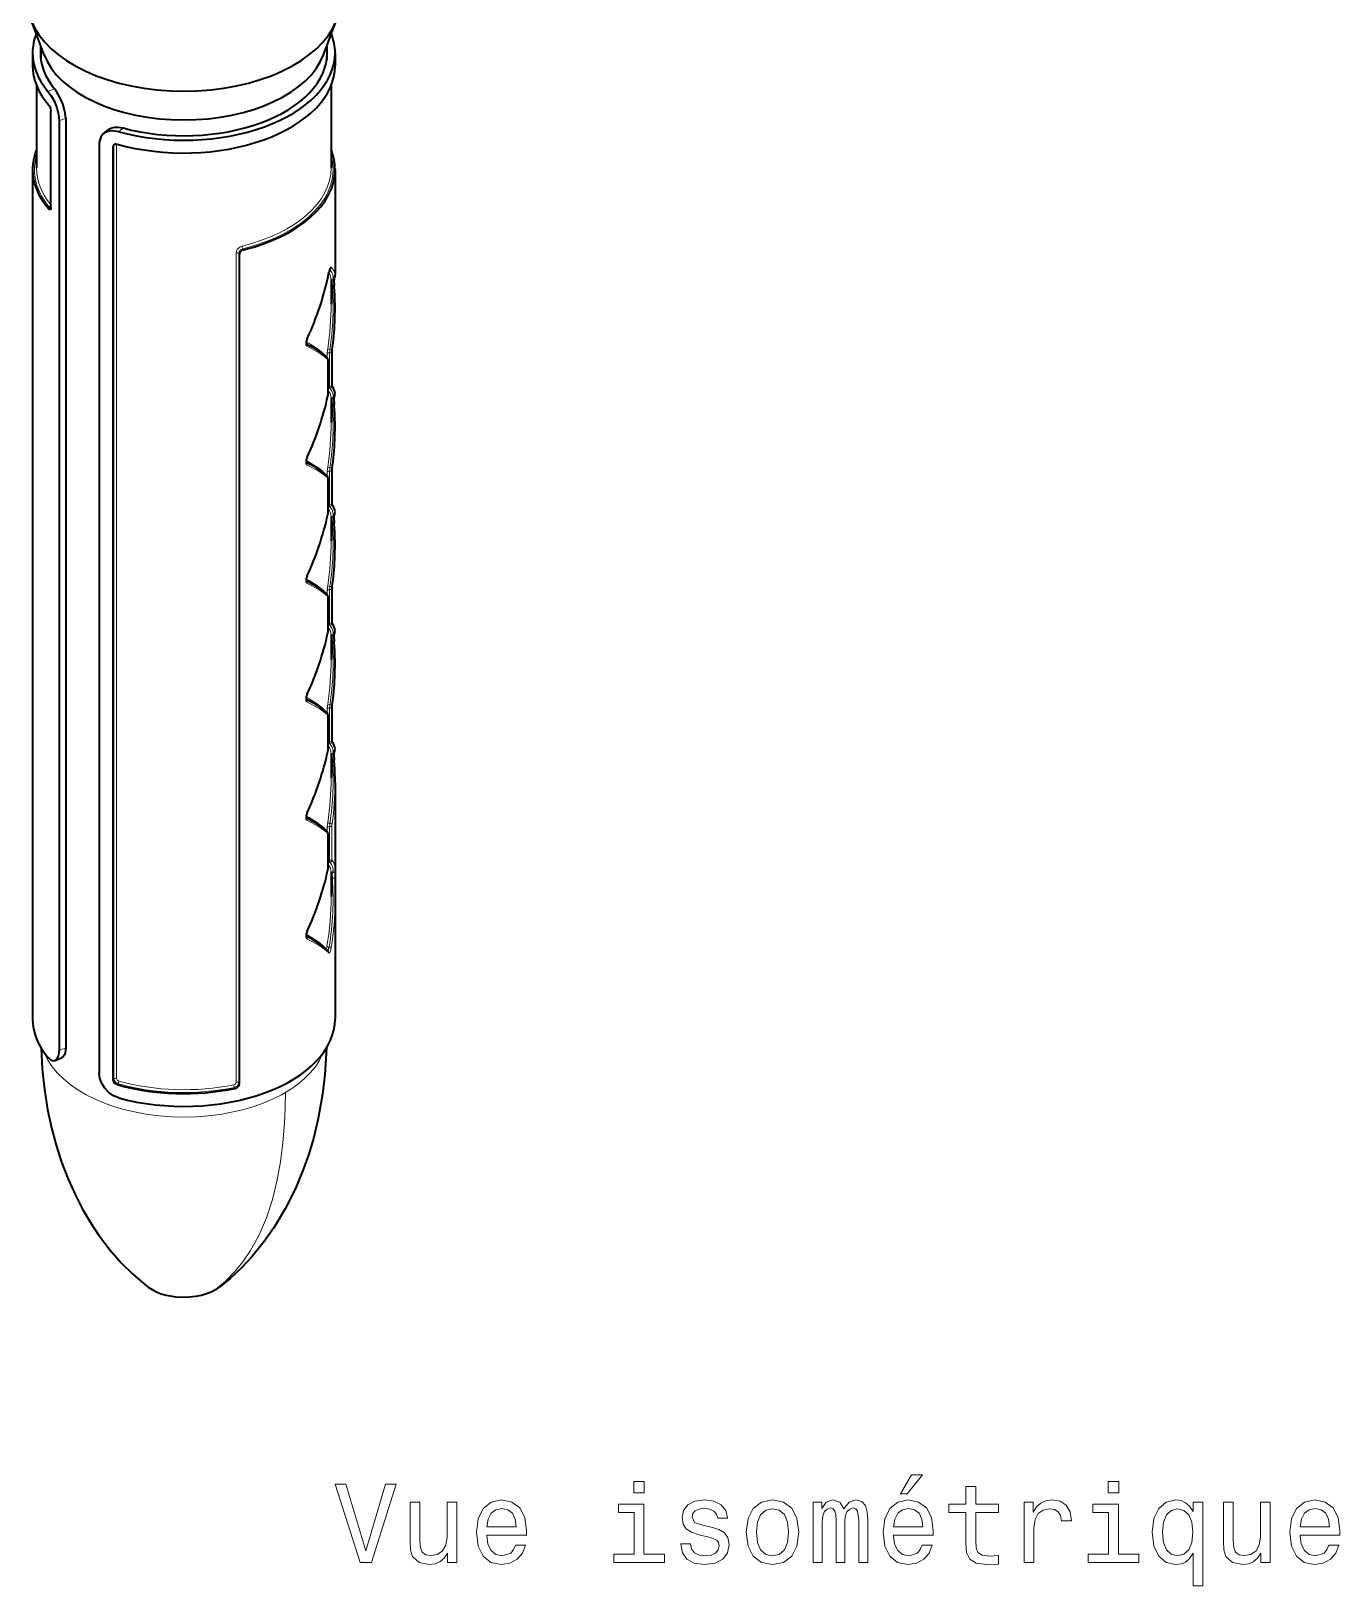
# Model space of a CAD drawing. Extents: x 383 to 866, y 155 to 681.
# Drawn here: x 698.1 to 756.7, y 535.1 to 604.8 of the extents above; entities that cross this region are included whole.
import ezdxf

# ---------------------------------------------------------------- set-up
doc = ezdxf.new("R2010")
doc.units = 0

msp = doc.modelspace()

# ---------------------------------------------------------------- linework, layer by layer
at = {"color": 7, "lineweight": 35, "ltscale": 0.041651}
msp.add_line((698.68, 603.688), (698.094, 605.247), dxfattribs=at)
at = {"color": 7, "lineweight": 35, "ltscale": 0.041653}
msp.add_line((711.188, 603.687), (711.775, 605.247), dxfattribs=at)
at = {"color": 7, "lineweight": 35, "ltscale": 0.015613}
for p, q in [((698.534, 604.075), (698.534, 603.451)), ((711.334, 604.075), (711.334, 603.451))]:
    msp.add_line(p, q, dxfattribs=at)
at = {"color": 7, "lineweight": 35, "ltscale": 0.014284}
msp.add_line((698.159, 603.778), (698.159, 603.206), dxfattribs=at)
at = {"color": 7, "lineweight": 35, "ltscale": 0.014288}
msp.add_line((711.709, 603.778), (711.709, 603.206), dxfattribs=at)
at = {"color": 7, "lineweight": 35, "ltscale": 0.09247}
msp.add_line((698.334, 602.323), (698.334, 598.624), dxfattribs=at)
at = {"color": 7, "lineweight": 13, "ltscale": 0.007844}
msp.add_line((698.85, 602.057), (699.142, 602.173), dxfattribs=at)
at = {"color": 7, "lineweight": 35, "ltscale": 0.092468}
msp.add_line((711.534, 602.323), (711.534, 598.624), dxfattribs=at)
at = {"color": 7, "lineweight": 35, "ltscale": 0.108185}
msp.add_line((698.981, 596.848), (698.981, 601.176), dxfattribs=at)
at = {"color": 7, "lineweight": 13, "ltscale": 0.007753}
msp.add_line((699.357, 600.74), (699.645, 600.855), dxfattribs=at)
at = {"color": 7, "lineweight": 35}
for p, q in [((699.357, 600.74), (699.357, 559.099)), ((699.645, 600.855), (699.645, 559.214)), ((701.148, 599.717), (701.148, 558.076)), ((701.764, 557.781), (701.764, 599.586)), ((698.159, 598.552), (698.159, 560.503)), ((707.427, 557.601), (707.427, 594.752))]:
    msp.add_line(p, q, dxfattribs=at)
at = {"color": 7, "lineweight": 13, "ltscale": 0.006514}
msp.add_line((702.019, 600.247), (702.217, 600.416), dxfattribs=at)
at = {"color": 7, "lineweight": 35, "ltscale": 0.006442}
msp.add_line((701.329, 600.156), (701.525, 600.323), dxfattribs=at)
at = {"color": 7, "lineweight": 13}
for p, q in [((701.923, 557.847), (701.923, 599.652)), ((701.805, 557.826), (701.805, 599.63)), ((707.281, 594.827), (707.281, 557.677)), ((707.395, 594.799), (707.395, 557.648))]:
    msp.add_line(p, q, dxfattribs=at)
at = {"color": 7, "lineweight": 13, "ltscale": 0.001516}
for p, q in [((701.764, 599.586), (701.805, 599.63)), ((701.764, 557.781), (701.805, 557.826))]:
    msp.add_line(p, q, dxfattribs=at)
at = {"color": 7, "lineweight": 35, "ltscale": 0.117987}
msp.add_line((711.709, 598.552), (711.709, 593.833), dxfattribs=at)
at = {"color": 7, "lineweight": 13, "ltscale": 0.002004}
msp.add_line((698.888, 596.787), (698.965, 596.811), dxfattribs=at)
at = {"color": 7, "lineweight": 13, "ltscale": 0.000404611}
msp.add_line((698.965, 596.811), (698.976, 596.8), dxfattribs=at)
at = {"color": 7, "lineweight": 13, "ltscale": 0.001425}
msp.add_line((707.427, 594.752), (707.395, 594.799), dxfattribs=at)
at = {"color": 7, "lineweight": 13, "ltscale": 0.001417}
msp.add_line((707.612, 594.959), (707.58, 595.006), dxfattribs=at)
at = {"color": 7, "lineweight": 13, "ltscale": 9.35278e-05}
msp.add_line((711.435, 593.955), (711.437, 593.952), dxfattribs=at)
at = {"color": 7, "lineweight": 35, "ltscale": 0.027499}
for p, q in [((711.534, 593.631), (711.534, 592.531)), ((711.534, 588.324), (711.534, 587.224)), ((711.534, 577.71), (711.534, 576.61)), ((711.534, 572.403), (711.534, 571.303))]:
    msp.add_line(p, q, dxfattribs=at)
at = {"color": 7, "lineweight": 13, "ltscale": 0.000275492}
for p, q in [((710.45, 590.981), (710.458, 590.974)), ((710.45, 575.059), (710.458, 575.052)), ((710.45, 564.445), (710.458, 564.437))]:
    msp.add_line(p, q, dxfattribs=at)
at = {"color": 7, "lineweight": 13, "ltscale": 0.004549}
for p, q in [((711.361, 590.132), (711.361, 590.314)), ((711.361, 584.824), (711.361, 585.006)), ((711.361, 574.21), (711.361, 574.392))]:
    msp.add_line(p, q, dxfattribs=at)
at = {"color": 7, "lineweight": 13, "ltscale": 0.037715}
for p, q in [((711.395, 588.496), (711.395, 590.005)), ((711.465, 588.843), (711.465, 590.352)), ((711.465, 583.536), (711.465, 585.044)), ((711.395, 583.189), (711.395, 584.698)), ((711.465, 578.229), (711.465, 579.737)), ((711.395, 577.882), (711.395, 579.39)), ((711.395, 572.575), (711.395, 574.083)), ((711.465, 572.921), (711.465, 574.43)), ((711.569, 569.162), (711.569, 567.654)), ((711.395, 567.267), (711.395, 568.776))]:
    msp.add_line(p, q, dxfattribs=at)
at = {"color": 7, "lineweight": 35, "ltscale": 0.037715}
for p, q in [((711.399, 588.511), (711.399, 590.02)), ((711.569, 590.391), (711.569, 588.883)), ((711.569, 585.084), (711.569, 583.575)), ((711.399, 583.204), (711.399, 584.713)), ((711.569, 579.777), (711.569, 578.268)), ((711.399, 577.897), (711.399, 579.406)), ((711.399, 572.59), (711.399, 574.098)), ((711.569, 574.469), (711.569, 572.961)), ((711.399, 567.283), (711.399, 568.791))]:
    msp.add_line(p, q, dxfattribs=at)
at = {"color": 7, "lineweight": 13, "ltscale": 0.000104676}
for p, q in [((711.385, 588.414), (711.387, 588.41)), ((711.385, 577.799), (711.387, 577.796)), ((711.385, 567.185), (711.387, 567.181))]:
    msp.add_line(p, q, dxfattribs=at)
at = {"color": 7, "lineweight": 13, "ltscale": 0.000274472}
for p, q in [((710.45, 585.674), (710.458, 585.666)), ((710.45, 580.366), (710.458, 580.359)), ((710.45, 569.752), (710.458, 569.745))]:
    msp.add_line(p, q, dxfattribs=at)
at = {"color": 7, "lineweight": 13, "ltscale": 0.000103366}
for p, q in [((711.385, 583.107), (711.387, 583.103)), ((711.385, 572.492), (711.387, 572.489))]:
    msp.add_line(p, q, dxfattribs=at)
at = {"color": 7, "lineweight": 35, "ltscale": 0.027501}
for p, q in [((711.534, 583.017), (711.534, 581.917)), ((711.534, 567.095), (711.534, 565.995))]:
    msp.add_line(p, q, dxfattribs=at)
at = {"color": 7, "lineweight": 13, "ltscale": 0.004547}
for p, q in [((711.361, 579.517), (711.361, 579.699)), ((711.361, 568.903), (711.361, 569.085))]:
    msp.add_line(p, q, dxfattribs=at)
at = {"color": 7, "lineweight": 35, "ltscale": 0.132681}
msp.add_line((711.709, 571.102), (711.709, 565.794), dxfattribs=at)
at = {"color": 7, "lineweight": 13, "ltscale": 0.037714}
msp.add_line((711.465, 567.614), (711.465, 569.123), dxfattribs=at)
at = {"color": 7, "lineweight": 35, "ltscale": 0.132275}
msp.add_line((711.709, 565.794), (711.709, 560.503), dxfattribs=at)
at = {"color": 7, "lineweight": 13, "ltscale": 0.00049129}
msp.add_line((711.3, 563.648), (711.301, 563.668), dxfattribs=at)
at = {"color": 7, "lineweight": 13, "ltscale": 8.46416e-05}
msp.add_line((711.304, 563.666), (711.301, 563.668), dxfattribs=at)
at = {"color": 7, "lineweight": 13, "ltscale": 0.000513276}
msp.add_line((711.303, 563.646), (711.304, 563.666), dxfattribs=at)
at = {"color": 7, "lineweight": 13, "ltscale": 0.000354034}
msp.add_line((711.341, 563.756), (711.338, 563.742), dxfattribs=at)
at = {"color": 7, "lineweight": 13, "ltscale": 0.000633681}
msp.add_line((711.44, 563.728), (711.436, 563.703), dxfattribs=at)
at = {"color": 7, "lineweight": 35, "ltscale": 0.007763}
msp.add_line((699.167, 558.648), (699.455, 558.763), dxfattribs=at)
at = {"color": 7, "lineweight": 13, "ltscale": 0.007754}
msp.add_line((699.357, 559.099), (699.645, 559.214), dxfattribs=at)
at = {"color": 7, "lineweight": 13, "ltscale": 0.001507}
msp.add_line((701.943, 557.565), (701.983, 557.61), dxfattribs=at)
at = {"color": 7, "lineweight": 13, "ltscale": 0.001416}
msp.add_line((707.208, 557.443), (707.24, 557.397), dxfattribs=at)
at = {"color": 7, "lineweight": 13, "ltscale": 0.001426}
msp.add_line((707.395, 557.648), (707.427, 557.601), dxfattribs=at)
at = {"color": 7, "lineweight": 35}
for points in [[(698.85, 602.057), (698.998, 601.85), (699.136, 601.596), (699.249, 601.317), (699.328, 601.023), (699.357, 600.74)], [(699.645, 600.855), (699.609, 601.173), (699.512, 601.504), (699.372, 601.817), (699.21, 602.083), (699.142, 602.173)], [(698.888, 601.441), (698.93, 601.375), (698.963, 601.292), (698.981, 601.176)], [(701.525, 600.323), (701.613, 600.384), (701.714, 600.426), (701.84, 600.451), (701.975, 600.455), (702.217, 600.416)], [(701.329, 600.156), (701.214, 600.01), (701.156, 599.823), (701.148, 599.717)], [(702.019, 600.247), (701.743, 600.288), (701.613, 600.279), (701.493, 600.249), (701.329, 600.156)], [(701.794, 599.667), (701.829, 599.692), (701.874, 599.704), (701.943, 599.697)], [(698.946, 596.759), (698.932, 596.758), (698.921, 596.761), (698.888, 596.787)], [(698.981, 596.848), (698.973, 596.791), (698.963, 596.772), (698.946, 596.759)], [(707.427, 594.752), (707.462, 594.855), (707.554, 594.937), (707.612, 594.959)], [(710.458, 590.973), (710.419, 590.854), (710.424, 590.744)], [(710.458, 585.666), (710.419, 585.547), (710.424, 585.436)], [(710.458, 580.359), (710.419, 580.24), (710.424, 580.129)], [(710.458, 575.052), (710.419, 574.932), (710.424, 574.822)], [(710.458, 569.744), (710.419, 569.625), (710.424, 569.515)], [(710.458, 564.437), (710.419, 564.318), (710.424, 564.208)], [(711.412, 563.547), (711.145, 563.77), (710.696, 564.059), (710.424, 564.208)], [(698.543, 559.205), (698.594, 558.269), (698.69, 557.353), (698.832, 556.454), (699.005, 555.633), (699.213, 554.851), (699.459, 554.092), (699.749, 553.338), (700.079, 552.607), (700.403, 551.983), (700.75, 551.395), (701.12, 550.837), (701.64, 550.153), (702.135, 549.59), (702.647, 549.081), (703.171, 548.63), (703.345, 548.494)], [(698.85, 558.782), (698.978, 558.671), (699.044, 558.643), (699.109, 558.636), (699.167, 558.648)], [(699.167, 558.648), (699.26, 558.722), (699.324, 558.851), (699.349, 558.968), (699.357, 559.099)], [(699.645, 559.214), (699.62, 558.995), (699.589, 558.906), (699.545, 558.833), (699.455, 558.763)], [(711.325, 559.205), (711.252, 558.02), (711.146, 557.132), (710.955, 556.051), (710.738, 555.151), (710.529, 554.45), (710.269, 553.713), (709.931, 552.908), (709.473, 551.996), (708.968, 551.157), (708.532, 550.537), (707.98, 549.857), (707.5, 549.346), (707.004, 548.885), (706.528, 548.497)], [(702.019, 556.972), (701.784, 557.069), (701.572, 557.218), (701.394, 557.408), (701.262, 557.622), (701.178, 557.85), (701.148, 558.076)], [(701.943, 557.565), (701.873, 557.598), (701.816, 557.65), (701.778, 557.714), (701.764, 557.781)], [(707.24, 557.397), (707.312, 557.425), (707.373, 557.474), (707.412, 557.535), (707.427, 557.601)], [(703.345, 548.494), (703.512, 548.383), (703.701, 548.285), (703.914, 548.201), (704.142, 548.135), (704.578, 548.059), (705.032, 548.042), (705.48, 548.084), (705.724, 548.135), (705.957, 548.203), (706.166, 548.285), (706.356, 548.383)]]:
    msp.add_lwpolyline(points, dxfattribs=at)
at = {"color": 7, "lineweight": 13}
for points in [[(707.545, 595.124), (707.444, 595.081), (707.359, 595.01), (707.31, 594.94), (707.281, 594.827)], [(707.58, 595.006), (707.496, 594.967), (707.43, 594.902), (707.395, 594.799)], [(711.435, 593.955), (711.478, 594.109), (711.503, 594.165), (711.521, 594.187), (711.529, 594.191), (711.535, 594.191), (711.54, 594.187)], [(711.587, 593.59), (711.584, 593.578), (711.581, 593.532), (711.587, 593.353)], [(710.45, 590.64), (710.431, 590.653), (710.406, 590.699), (710.397, 590.769), (710.405, 590.847), (710.45, 590.981)], [(711.385, 590.051), (711.206, 590.192), (710.991, 590.337), (710.45, 590.64)], [(711.587, 588.282), (711.584, 588.271), (711.581, 588.225), (711.587, 588.045)], [(710.45, 585.332), (710.431, 585.346), (710.406, 585.392), (710.397, 585.461), (710.405, 585.54), (710.45, 585.674)], [(711.385, 584.744), (711.206, 584.885), (710.991, 585.03), (710.45, 585.332)], [(711.587, 582.975), (711.584, 582.964), (711.581, 582.918), (711.587, 582.738)], [(710.45, 580.025), (710.431, 580.039), (710.406, 580.085), (710.397, 580.154), (710.405, 580.233), (710.45, 580.366)], [(711.385, 579.437), (711.206, 579.577), (710.991, 579.723), (710.45, 580.025)], [(711.587, 577.668), (711.584, 577.657), (711.581, 577.611), (711.587, 577.431)], [(710.45, 574.718), (710.431, 574.732), (710.406, 574.778), (710.397, 574.847), (710.405, 574.925), (710.45, 575.059)], [(711.385, 574.129), (711.206, 574.27), (710.991, 574.415), (710.45, 574.718)], [(711.587, 572.361), (711.584, 572.35), (711.581, 572.304), (711.587, 572.124)], [(710.45, 569.411), (710.431, 569.424), (710.406, 569.471), (710.397, 569.54), (710.405, 569.618), (710.45, 569.752)], [(711.385, 568.822), (711.206, 568.963), (710.991, 569.108), (710.45, 569.411)], [(711.587, 567.053), (711.584, 567.042), (711.581, 566.996), (711.587, 566.816)], [(710.45, 564.103), (710.431, 564.117), (710.406, 564.163), (710.397, 564.233), (710.405, 564.311), (710.45, 564.445)], [(711.301, 563.668), (711.16, 563.802), (710.988, 563.94), (710.727, 564.118), (710.417, 564.301)], [(711.435, 563.47), (711.254, 563.621), (711.028, 563.777), (710.45, 564.103)], [(711.304, 563.666), (711.306, 563.666), (711.308, 563.667), (711.312, 563.669), (711.318, 563.678), (711.338, 563.742)], [(711.387, 563.571), (711.394, 563.58), (711.407, 563.605), (711.436, 563.703)], [(711.436, 563.703), (711.41, 563.606), (711.393, 563.576), (711.388, 563.57)], [(711.54, 563.702), (711.503, 563.547), (711.478, 563.491), (711.463, 563.473), (711.456, 563.467), (711.446, 563.465), (711.435, 563.47)], [(701.805, 557.826), (701.839, 557.72), (701.89, 557.662), (701.983, 557.61)], [(709.484, 557.211), (709.475, 556.519), (709.446, 555.842), (709.376, 554.963), (709.268, 554.114), (709.12, 553.299), (708.904, 552.425), (708.632, 551.602), (708.303, 550.835), (708.116, 550.474), (707.915, 550.128), (707.577, 549.631), (707.205, 549.173), (706.798, 548.757), (706.356, 548.383)], [(707.178, 557.563), (707.232, 557.588), (707.27, 557.633), (707.281, 557.677)], [(707.208, 557.443), (707.318, 557.499), (707.386, 557.596), (707.395, 557.648)]]:
    msp.add_lwpolyline(points, dxfattribs=at)
for points in [[(725.562, 539.782), (725.093, 539.782), (725.093, 539.277), (725.562, 539.277)], [(737.03, 539.237), (737.328, 539.237), (738.029, 540.094), (737.534, 540.094)], [(746.814, 539.782), (746.345, 539.782), (746.345, 539.277), (746.814, 539.277)], [(713.967, 539.666), (713.09, 536.685), (712.187, 539.666), (711.708, 539.666), (712.838, 536.161), (713.342, 536.161), (714.446, 539.666)], [(739.965, 538.4), (739.965, 537.043), (739.995, 536.605), (740.137, 536.302), (740.419, 536.125), (740.898, 536.065), (741.423, 536.09), (741.423, 536.473), (741.039, 536.443), (740.691, 536.484), (740.505, 536.61), (740.424, 536.821), (740.409, 537.119), (740.409, 538.4), (741.423, 538.4), (741.423, 538.778), (740.409, 538.778), (740.409, 539.57), (739.965, 539.57), (739.965, 538.778), (739.199, 538.778), (739.199, 538.4)], [(717.17, 538.869), (716.726, 538.869), (716.726, 537.306), (716.676, 536.942), (716.529, 536.68), (716.302, 536.519), (716.005, 536.468), (715.768, 536.509), (715.617, 536.63), (715.531, 536.837), (715.511, 537.129), (715.511, 538.869), (715.067, 538.869), (715.067, 537.089), (715.082, 536.731), (715.178, 536.433), (715.47, 536.161), (715.939, 536.065), (716.191, 536.1), (716.408, 536.191), (716.595, 536.347), (716.746, 536.574), (716.746, 536.161), (717.17, 536.161)], [(718.506, 537.386), (720.281, 537.386), (720.287, 537.593), (720.206, 538.173), (719.984, 538.607), (719.631, 538.869), (719.162, 538.965), (718.703, 538.864), (718.35, 538.582), (718.123, 538.123), (718.042, 537.517), (718.118, 536.897), (718.345, 536.443), (718.693, 536.161), (719.147, 536.065), (719.54, 536.13), (719.863, 536.302), (720.1, 536.574), (720.236, 536.937), (719.797, 536.937), (719.707, 536.736), (719.575, 536.584), (719.202, 536.463), (718.915, 536.519), (718.698, 536.695), (718.557, 536.983), (718.506, 537.371)], [(718.506, 537.759), (718.562, 538.107), (718.698, 538.365), (718.905, 538.521), (719.177, 538.576), (719.444, 538.521), (719.651, 538.365), (719.777, 538.107), (719.823, 537.759)], [(725.547, 536.534), (725.547, 538.778), (724.407, 538.778), (724.407, 538.4), (725.103, 538.4), (725.103, 536.534), (724.195, 536.534), (724.195, 536.161), (726.464, 536.161), (726.464, 536.534)], [(728.552, 537.739), (728.124, 537.84), (727.806, 537.956), (727.7, 538.193), (727.73, 538.36), (727.836, 538.481), (728.008, 538.556), (728.255, 538.587), (728.492, 538.556), (728.678, 538.466), (728.799, 538.329), (728.85, 538.148), (729.284, 538.148), (729.284, 538.158), (729.208, 538.486), (729.001, 538.743), (728.678, 538.904), (728.255, 538.965), (727.826, 538.904), (727.513, 538.738), (727.317, 538.491), (727.256, 538.178), (727.302, 537.875), (727.443, 537.664), (727.675, 537.512), (728.013, 537.406), (728.507, 537.285), (728.81, 537.159), (728.89, 537.058), (728.921, 536.907), (728.875, 536.721), (728.754, 536.579), (728.557, 536.489), (728.295, 536.458), (728.018, 536.489), (727.816, 536.594), (727.68, 536.766), (727.624, 537.003), (727.196, 537.003), (727.266, 536.6), (727.473, 536.307), (727.801, 536.13), (728.255, 536.065), (728.729, 536.13), (729.077, 536.307), (729.289, 536.589), (729.364, 536.958), (729.309, 537.275), (729.153, 537.492), (728.895, 537.633)], [(730.131, 537.512), (730.212, 536.897), (730.444, 536.443), (730.812, 536.161), (731.306, 536.065), (731.795, 536.161), (732.163, 536.438), (732.395, 536.892), (732.481, 537.512), (732.395, 538.128), (732.163, 538.587), (731.795, 538.864), (731.306, 538.965), (730.812, 538.864), (730.444, 538.582), (730.212, 538.128)], [(730.585, 537.517), (730.63, 537.971), (730.771, 538.299), (730.998, 538.501), (731.306, 538.571), (731.609, 538.501), (731.836, 538.304), (731.977, 537.971), (732.027, 537.517), (731.977, 537.058), (731.836, 536.726), (731.609, 536.524), (731.306, 536.458), (730.998, 536.524), (730.771, 536.726), (730.63, 537.058)], [(733.122, 536.161), (733.53, 536.161), (733.53, 537.971), (733.555, 538.244), (733.631, 538.44), (733.747, 538.556), (733.898, 538.602), (734.019, 538.561), (734.1, 538.46), (734.14, 538.289), (734.155, 538.062), (734.155, 536.161), (734.539, 536.161), (734.539, 537.971), (734.564, 538.239), (734.64, 538.435), (734.761, 538.556), (734.912, 538.602), (735.033, 538.561), (735.114, 538.46), (735.164, 538.062), (735.164, 536.161), (735.573, 536.161), (735.573, 538.032), (735.547, 538.42), (735.467, 538.718), (735.305, 538.899), (735.043, 538.965), (734.735, 538.864), (734.498, 538.571), (734.312, 538.859), (733.999, 538.965), (733.712, 538.864), (733.515, 538.582), (733.515, 538.869), (733.122, 538.869)], [(736.722, 537.386), (738.498, 537.386), (738.503, 537.593), (738.422, 538.173), (738.2, 538.607), (737.847, 538.869), (737.378, 538.965), (736.919, 538.864), (736.566, 538.582), (736.339, 538.123), (736.258, 537.517), (736.334, 536.897), (736.561, 536.443), (736.909, 536.161), (737.363, 536.065), (737.756, 536.13), (738.079, 536.302), (738.316, 536.574), (738.452, 536.937), (738.013, 536.937), (737.923, 536.736), (737.792, 536.584), (737.418, 536.463), (737.131, 536.519), (736.914, 536.695), (736.773, 536.983), (736.722, 537.371)], [(736.722, 537.759), (736.778, 538.107), (736.914, 538.365), (737.121, 538.521), (737.393, 538.576), (737.66, 538.521), (737.867, 538.365), (737.993, 538.107), (738.039, 537.759)], [(742.573, 536.161), (743.016, 536.161), (743.016, 537.709), (743.062, 538.082), (743.198, 538.35), (743.42, 538.511), (743.717, 538.566), (743.939, 538.531), (744.106, 538.43), (744.207, 538.259), (744.242, 538.027), (744.691, 538.027), (744.63, 538.435), (744.464, 538.728), (744.186, 538.904), (743.808, 538.965), (743.551, 538.924), (743.329, 538.824), (743.132, 538.652), (742.976, 538.42), (742.976, 538.869), (742.573, 538.869)], [(746.799, 536.534), (746.799, 538.778), (745.659, 538.778), (745.659, 538.4), (746.355, 538.4), (746.355, 536.534), (745.447, 536.534), (745.447, 536.161), (747.717, 536.161), (747.717, 536.534)], [(750.142, 538.45), (749.986, 538.677), (749.81, 538.839), (749.603, 538.93), (749.366, 538.965), (748.937, 538.864), (748.604, 538.582), (748.387, 538.128), (748.312, 537.517), (748.387, 536.902), (748.604, 536.448), (748.937, 536.161), (749.366, 536.065), (749.603, 536.095), (749.805, 536.181), (749.981, 536.337), (750.142, 536.574), (750.142, 535.112), (750.586, 535.112), (750.586, 538.869), (750.142, 538.869)], [(748.766, 537.517), (748.811, 537.966), (748.952, 538.294), (749.164, 538.496), (749.441, 538.566), (749.734, 538.496), (749.956, 538.299), (750.087, 537.971), (750.137, 537.517), (750.087, 537.058), (749.956, 536.731), (749.734, 536.529), (749.441, 536.463), (749.164, 536.529), (748.952, 536.731), (748.811, 537.063)], [(753.602, 538.869), (753.158, 538.869), (753.158, 537.306), (753.108, 536.942), (752.962, 536.68), (752.735, 536.519), (752.437, 536.468), (752.2, 536.509), (752.049, 536.63), (751.963, 536.837), (751.943, 537.129), (751.943, 538.869), (751.499, 538.869), (751.499, 537.089), (751.514, 536.731), (751.61, 536.433), (751.903, 536.161), (752.372, 536.065), (752.624, 536.1), (752.841, 536.191), (753.027, 536.347), (753.178, 536.574), (753.178, 536.161), (753.602, 536.161)], [(754.939, 537.386), (756.714, 537.386), (756.719, 537.593), (756.638, 538.173), (756.416, 538.607), (756.063, 538.869), (755.594, 538.965), (755.135, 538.864), (754.782, 538.582), (754.555, 538.123), (754.475, 537.517), (754.55, 536.897), (754.777, 536.443), (755.125, 536.161), (755.579, 536.065), (755.972, 536.13), (756.295, 536.302), (756.532, 536.574), (756.668, 536.937), (756.23, 536.937), (756.139, 536.736), (756.008, 536.584), (755.635, 536.463), (755.347, 536.519), (755.13, 536.695), (754.989, 536.983), (754.939, 537.371)], [(754.939, 537.759), (754.994, 538.107), (755.13, 538.365), (755.337, 538.521), (755.609, 538.576), (755.877, 538.521), (756.083, 538.365), (756.209, 538.107), (756.255, 537.759)]]:
    msp.add_lwpolyline(points, close=True, dxfattribs=at)
at = {"color": 7, "lineweight": 35}
for centre, radius, start, end in [((701.882, 599.589), 0.118, 138.69452, 181.7998), ((712.114, 593.842), 0.685, 154.54277, 170.78148), ((698.307, 596.613), 13.397, 335.1012, 348.54113), ((711.303, 593.832), 0.407, 330.86202, 0.04441), ((713.455, 593.536), 1.796, 176.59494, 186.18735), ((698.749, 592.329), 12.96, 351.77264, 2.90282), ((700.184, 592.399), 11.523, 2.91637, 4.69672), ((711.256, 590.034), 0.143, 354.37134, 43.26761), ((712.184, 590.383), 0.614, 171.52028, 179.28458), ((710.917, 588.517), 0.483, 347.16892, 359.2991), ((711.672, 588.872), 0.103, 173.9426, 199.89672), ((711.302, 588.525), 0.407, 330.86687, 0.04133), ((698.339, 591.294), 13.363, 335.08839, 347.53541), ((713.458, 588.229), 1.8, 176.6113, 186.1798), ((700.184, 587.092), 11.523, 2.91637, 4.69672), ((698.749, 587.021), 12.96, 351.77264, 2.90282), ((712.184, 585.076), 0.614, 171.52028, 179.28458), ((711.256, 584.727), 0.143, 354.37134, 43.26761), ((698.339, 585.987), 13.363, 335.08839, 347.5354), ((710.917, 583.21), 0.483, 347.16892, 359.2991), ((711.672, 583.564), 0.103, 173.9426, 199.89672), ((711.302, 583.218), 0.407, 330.86687, 0.04133), ((713.458, 582.922), 1.8, 176.6113, 186.1798), ((698.749, 581.714), 12.96, 351.77264, 2.90282), ((700.184, 581.784), 11.523, 2.91637, 4.69672), ((711.256, 579.42), 0.143, 354.37134, 43.26761), ((712.184, 579.769), 0.614, 171.52028, 179.28458), ((711.672, 578.257), 0.103, 173.9426, 199.89672), ((698.339, 580.68), 13.363, 335.08839, 347.5354), ((710.917, 577.903), 0.483, 347.16891, 359.2991), ((711.302, 577.911), 0.407, 330.86687, 0.04133), ((713.458, 577.614), 1.8, 176.6113, 186.1798), ((700.184, 576.477), 11.523, 2.91637, 4.69672), ((698.749, 576.407), 12.96, 351.77264, 2.90282), ((711.256, 574.112), 0.143, 354.37134, 43.26762), ((712.184, 574.462), 0.614, 171.52028, 179.28458), ((698.339, 575.373), 13.363, 335.08839, 347.5354), ((710.917, 572.596), 0.483, 347.16891, 359.2991), ((711.672, 572.95), 0.103, 173.9771, 199.96991), ((711.302, 572.603), 0.407, 330.86687, 0.04133), ((713.458, 572.307), 1.8, 176.6113, 186.1798), ((700.184, 571.17), 11.523, 2.91637, 4.69672), ((699.246, 571.104), 12.463, 359.99039, 3.00081), ((711.256, 568.805), 0.143, 354.37134, 43.26762), ((698.339, 570.065), 13.363, 335.08839, 347.5354), ((710.917, 567.288), 0.483, 347.16891, 359.2991), ((705.508, 549.843), 1.688, 300.13632, 307.15263)]:
    msp.add_arc(centre, radius, start, end, dxfattribs=at)
at = {"color": 7, "lineweight": 13}
for centre, radius, start, end in [((701.932, 599.632), 0.127, 154.69301, 180.7751), ((701.99, 599.654), 0.067, 139.45536, 181.71273), ((707.78, 595.128), 0.235, 180.83792, 211.37189), ((711.451, 594.202), 0.0901, 293.27182, 350.50017), ((698.413, 596.616), 13.292, 334.91308, 348.4498), ((711, 593.602), 0.535, 3.19334, 36.62114), ((711.593, 593.503), 0.0873, 93.63443, 132.21013), ((711.582, 593.676), 0.0865, 273.08877, 331.0406), ((698.713, 592.424), 12.908, 351.42366, 4.12416), ((711.567, 593.69), 0.338, 264.4583, 273.51638), ((698.351, 592.546), 13.183, 351.18546, 359.93891), ((710.376, 590.678), 0.083, 333.00061, 54.79578), ((711.34, 590.233), 0.0869, 167.99548, 187.17168), ((711.185, 590.199), 0.088, 4.90648, 36.68776), ((712.812, 590.293), 1.452, 170.79391, 179.18854), ((711.304, 590.07), 0.0836, 346.59544, 47.47856), ((711.322, 590.015), 0.0735, 351.77348, 29.32885), ((712.495, 590.337), 1.03, 170.95742, 179.19983), ((710.999, 588.503), 0.396, 347.0041, 359.0322), ((711.467, 588.672), 0.0896, 83.77594, 139.61922), ((711.643, 588.824), 0.178, 173.88417, 200.88793), ((711.487, 588.85), 0.0898, 263.32528, 351.48027), ((698.443, 591.298), 13.26, 334.90144, 347.43665), ((698.712, 587.117), 12.909, 351.42269, 4.12236), ((711.593, 588.195), 0.0873, 93.63443, 132.21013), ((711.567, 588.383), 0.338, 264.4583, 273.51638), ((711.582, 588.369), 0.0865, 273.08877, 331.04056), ((698.351, 587.238), 13.183, 351.18546, 359.93891), ((710.376, 585.37), 0.083, 333.00061, 54.79578), ((712.812, 584.986), 1.452, 170.79391, 179.18854), ((712.494, 585.03), 1.03, 170.9576, 179.2012), ((711.34, 584.926), 0.0869, 167.99548, 187.17168), ((711.185, 584.891), 0.0879, 4.98117, 36.78962), ((711.304, 584.763), 0.0836, 346.59544, 47.47857), ((711.322, 584.708), 0.0734, 351.82208, 29.42031), ((698.443, 585.991), 13.26, 334.90144, 347.43665), ((710.999, 583.196), 0.396, 347.00409, 359.03219), ((711.467, 583.365), 0.0896, 83.77594, 139.61924), ((711.643, 583.517), 0.178, 173.88417, 200.88793), ((711.487, 583.543), 0.0898, 263.32528, 351.48027), ((711.593, 582.888), 0.0873, 93.63443, 132.21013), ((711.582, 583.062), 0.0865, 273.08877, 331.04056), ((698.712, 581.81), 12.909, 351.42269, 4.12236), ((711.567, 583.076), 0.338, 264.4583, 273.51638), ((698.351, 581.931), 13.183, 351.18546, 359.93891), ((710.376, 580.063), 0.083, 333.00061, 54.79578), ((711.34, 579.619), 0.0869, 167.99548, 187.17169), ((711.185, 579.584), 0.088, 4.90647, 36.68776), ((712.812, 579.679), 1.452, 170.79389, 179.18854), ((711.304, 579.456), 0.0836, 346.59543, 47.47857), ((712.494, 579.723), 1.03, 170.9576, 179.2012), ((711.322, 579.401), 0.0735, 351.77348, 29.32886), ((711.467, 578.057), 0.0896, 83.77594, 139.61927), ((711.643, 578.21), 0.178, 173.88417, 200.88794), ((711.487, 578.236), 0.0898, 263.32528, 351.48027), ((698.443, 580.684), 13.26, 334.90144, 347.43665), ((710.999, 577.888), 0.396, 347.00409, 359.03219), ((698.713, 576.503), 12.908, 351.42365, 4.12416), ((711.593, 577.581), 0.0873, 93.63443, 132.21013), ((711.567, 577.768), 0.338, 264.4583, 273.51638), ((711.582, 577.754), 0.0865, 273.08877, 331.04056), ((698.351, 576.624), 13.183, 351.18546, 359.93891), ((710.376, 574.756), 0.083, 333.00061, 54.79578), ((712.812, 574.371), 1.452, 170.79389, 179.18854), ((712.494, 574.416), 1.03, 170.9576, 179.2012), ((711.34, 574.311), 0.0869, 167.99548, 187.17169), ((711.185, 574.277), 0.088, 4.90647, 36.68776), ((711.304, 574.149), 0.0836, 346.59543, 47.47857), ((711.322, 574.094), 0.0735, 351.77348, 29.32886), ((698.443, 575.376), 13.26, 334.90144, 347.43664), ((710.999, 572.581), 0.396, 347.00409, 359.03219), ((711.467, 572.75), 0.0896, 83.77593, 139.61928), ((711.643, 572.902), 0.178, 173.88417, 200.88794), ((711.487, 572.928), 0.0898, 263.32528, 351.48026), ((698.713, 571.195), 12.908, 351.42365, 4.12416), ((711.593, 572.274), 0.0873, 93.63443, 132.21013), ((711.567, 572.461), 0.338, 264.4583, 273.51638), ((711.582, 572.447), 0.0865, 273.08877, 331.04056), ((698.351, 571.317), 13.183, 351.18545, 359.93891), ((698.589, 571.113), 13.12, 351.81683, 359.95181), ((710.376, 569.449), 0.083, 333.00061, 54.79578), ((711.34, 569.004), 0.0869, 167.99548, 187.17171), ((711.185, 568.97), 0.088, 4.90647, 36.68776), ((712.812, 569.064), 1.452, 170.79389, 179.18854), ((712.494, 569.108), 1.03, 170.9576, 179.2012), ((712.184, 569.154), 0.614, 171.52028, 179.28458), ((711.304, 568.842), 0.0836, 346.59543, 47.47858), ((711.322, 568.786), 0.0734, 351.82208, 29.42032), ((711.643, 567.595), 0.178, 173.88417, 200.88794), ((711.487, 567.621), 0.0898, 263.32528, 351.48026), ((711.672, 567.643), 0.103, 173.9426, 199.89673), ((698.443, 570.069), 13.26, 334.90144, 347.43664), ((710.999, 567.274), 0.396, 347.00357, 359.04058), ((711.467, 567.443), 0.0896, 83.77593, 139.61931), ((711.593, 566.966), 0.0873, 93.63443, 132.21013), ((711.582, 567.14), 0.0865, 273.08877, 331.04056), ((698.659, 565.889), 12.962, 350.40378, 4.10249), ((711.567, 567.154), 0.338, 264.4583, 273.51638), ((698.307, 566.012), 13.227, 350.17913, 359.92755), ((698.548, 565.808), 13.161, 350.79243, 359.94161), ((710.376, 564.141), 0.083, 333.00061, 54.79578), ((711.463, 564.025), 0.297, 245.47803, 265.50915), ((711.353, 563.488), 0.0838, 347.74538, 45.38779), ((702.06, 557.86), 0.138, 185.41437, 254.17203), ((701.81, 557.731), 0.212, 324.99678, 358.92413)]:
    msp.add_arc(centre, radius, start, end, dxfattribs=at)
at = {"color": 7, "lineweight": 35}
for centre, major_axis, ratio, start_param, end_param in [((704.934, 606.105), (-7, 0), 0.57735, 0.213825, 2.927746), ((704.934, 603.778), (-6.775, 0), 0.57735, 6.06227, 6.283189), ((704.934, 603.778), (-6.775, 0), 0.57735, 3.141593, 3.362509), ((704.934, 603.778), (-6.425, 0), 0.57735, 6.20063, 6.283138), ((704.934, 603.778), (-6.425, 0), 0.57735, 3.141593, 3.224018), ((704.934, 603.778), (-6.775, 0), 0.57735, 0.000003, 0.455605), ((704.934, 603.206), (6.775, 0), 0.57735, 3.141542, 3.609696), ((704.934, 603.778), (-6.425, 0), 0.57735, 6.283138, 6.730655), ((704.934, 604.472), (-6.4, 0), 0.57735, 0.213825, 2.927746), ((704.934, 603.206), (6.775, 0), 0.57735, 4.25502, 6.283185), ((704.934, 603.778), (-6.775, 0), 0.57735, 1.125984, 3.141593), ((704.934, 603.778), (-6.425, 0), 0.57735, 1.134119, 3.141593), ((704.934, 598.552), (-6.775, 0), 0.57735, 6.05539, 6.283186), ((704.934, 598.552), (-6.775, 0), 0.57735, 3.141592, 3.369384), ((704.934, 598.552), (-6.775, 0), 0.57735, 0.000001, 0.468104), ((704.934, 598.552), (-6.775, 0), 0.57735, 1.977063, 3.141592), ((702.685, 591.212), (9.014, -1.716), 0.197309, 0.315144, 0.577181), ((705.562, 589.754), (6.141, -1.289), 0.214562, 0.045014, 0.253739), ((702.685, 585.905), (9.014, -1.716), 0.197309, 0.315144, 0.577181), ((705.562, 584.446), (6.141, -1.289), 0.214562, 0.045014, 0.253739), ((702.685, 580.598), (9.014, -1.716), 0.197309, 0.315144, 0.577181), ((705.562, 579.139), (6.141, -1.289), 0.214562, 0.045014, 0.253739), ((702.685, 575.291), (9.014, -1.716), 0.197309, 0.315144, 0.577181), ((705.562, 573.832), (6.141, -1.289), 0.214562, 0.045014, 0.253739), ((702.685, 569.984), (9.014, -1.716), 0.197309, 0.315144, 0.577181), ((704.934, 560.503), (-6.775, 0), 0.57735, 0.000042, 0.455605), ((704.934, 560.503), (-6.775, 0), 0.57735, 1.125984, 3.141596), ((704.934, 561.075), (-6.775, 0), 0.57735, 1.113427, 1.918014)]:
    msp.add_ellipse(centre, major_axis=major_axis, ratio=ratio, start_param=start_param, end_param=end_param, dxfattribs=at)
at = {"color": 7, "lineweight": 13}
for centre, major_axis, ratio, start_param, end_param in [((701.883, 599.607), (0.088, 0), 0.57735, 1.097061, 2.654699), ((704.934, 598.552), (-6.688, 0), 0.57735, 6.120786, 6.750905), ((704.934, 598.552), (-6.688, 0), 0.57735, 1.977447, 3.303907), ((704.934, 598.624), (-6.6, 0), 0.57735, 0.000001, 0.446379), ((704.934, 598.624), (-6.6, 0), 0.57735, 1.977447, 3.141592), ((698.965, 596.883), (0.0662, 0.0579), 0.728804, 4.14478, 4.327991), ((707.313, 594.78), (-0.088, 0), 0.57735, 3.518335, 5.075973), ((705.297, 595.055), (6.317, -1.39), 0.217697, 6.227139, 6.550221), ((705.428, 595.085), (6.275, -1.313), 0.212342, 0.044407, 0.277155), ((711.581, 593.335), (0.0877, 0.0071), 0.191961, 6.191618, 7.768641), ((704.249, 591.144), (7.282, -1.474), 0.218019, 0.3236, 0.60615), ((711.446, 590.302), (0.088, 0), 0.57735, 1.359666, 2.911622), ((711.465, 590.514), (0.087, -0.0135), 0.150769, 3.320783, 4.879254), ((711.311, 590.02), (0.088, 0), 0.57735, 5.977436, 6.283157), ((711.483, 590.401), (-0.088, 0), 0.57735, 1.353983, 2.93794), ((711.49, 590.484), (0.0871, -0.0124), 0.152918, 0.163908, 1.74135), ((711.311, 588.511), (0.088, 0), 0.57735, 5.977436, 6.283157), ((711.446, 588.793), (0.088, 0), 0.57735, 1.359665, 2.135014), ((705.502, 589.653), (6.024, -1.404), 0.228804, 0.0533, 0.265361), ((711.483, 588.893), (-0.088, 0), 0.57735, 1.353983, 2.93794), ((705.281, 589.751), (6.333, -1.393), 0.21743, 6.227198, 6.544793), ((711.581, 588.028), (0.0877, 0.0071), 0.191961, 6.191618, 7.768641), ((704.249, 585.837), (7.282, -1.474), 0.218019, 0.3236, 0.60615), ((711.446, 584.995), (0.088, 0), 0.57735, 1.359666, 2.911622), ((711.465, 585.207), (0.087, -0.0135), 0.150769, 3.320783, 4.879254), ((711.483, 585.094), (-0.088, 0), 0.57735, 1.353983, 2.93794), ((711.49, 585.177), (0.0871, -0.0124), 0.152918, 0.163908, 1.74135), ((711.311, 584.713), (0.088, 0), 0.57735, 5.977436, 6.283157), ((711.311, 583.204), (0.088, 0), 0.57735, 5.977436, 6.283157), ((711.446, 583.486), (0.088, 0), 0.57735, 1.359665, 2.135014), ((705.502, 584.346), (6.024, -1.404), 0.228804, 0.0533, 0.265361), ((711.483, 583.586), (-0.088, 0), 0.57735, 1.353983, 2.93794), ((705.288, 584.442), (6.326, -1.392), 0.217542, 6.227174, 6.544935), ((711.581, 582.721), (0.0877, 0.0071), 0.191961, 6.191618, 7.768641), ((704.249, 580.529), (7.282, -1.474), 0.218019, 0.3236, 0.60615), ((711.446, 579.688), (0.088, 0), 0.57735, 1.359666, 2.911622), ((711.465, 579.9), (0.087, -0.0135), 0.150769, 3.320783, 4.879254), ((711.483, 579.787), (-0.088, 0), 0.57735, 1.353983, 2.93794), ((711.49, 579.87), (0.0871, -0.0124), 0.152917, 0.163908, 1.74135), ((711.311, 579.406), (0.088, 0), 0.57735, 5.977436, 6.283157), ((711.446, 578.179), (0.088, 0), 0.57735, 1.359665, 2.135014), ((711.483, 578.278), (-0.088, 0), 0.57735, 1.353983, 2.93794), ((705.281, 579.136), (6.333, -1.393), 0.21743, 6.227198, 6.544793), ((711.311, 577.897), (0.088, 0), 0.57735, 5.977436, 6.283157), ((705.502, 579.039), (6.024, -1.404), 0.228804, 0.0533, 0.265361), ((711.581, 577.413), (0.0877, 0.0071), 0.191961, 6.191618, 7.768641), ((704.249, 575.222), (7.282, -1.474), 0.218019, 0.3236, 0.60615), ((711.465, 574.593), (0.087, -0.0135), 0.150769, 3.320783, 4.879254), ((711.49, 574.562), (0.0871, -0.0124), 0.152917, 0.163908, 1.74135), ((711.446, 574.38), (0.088, 0), 0.57735, 1.359666, 2.911622), ((711.311, 574.098), (0.088, 0), 0.57735, 5.977436, 6.283157), ((711.483, 574.48), (-0.088, 0), 0.57735, 1.353983, 2.93794), ((711.311, 572.59), (0.088, 0), 0.57735, 5.977436, 6.283157), ((711.446, 572.872), (0.088, 0), 0.57735, 1.359665, 2.135014), ((705.502, 573.731), (6.024, -1.404), 0.228804, 0.0533, 0.265361), ((711.483, 572.971), (-0.088, 0), 0.57735, 1.353983, 2.93794), ((705.288, 573.828), (6.326, -1.392), 0.217542, 6.227174, 6.544935), ((711.581, 572.106), (0.0877, 0.0071), 0.191961, 6.191618, 7.768641), ((704.249, 569.915), (7.282, -1.474), 0.218019, 0.3236, 0.60615), ((711.446, 569.073), (0.088, 0), 0.57735, 1.359666, 2.911622), ((711.465, 569.285), (0.087, -0.0135), 0.150769, 3.320783, 4.879254), ((711.483, 569.172), (-0.088, 0), 0.57735, 1.353983, 2.93794), ((711.49, 569.255), (0.0871, -0.0124), 0.152917, 0.163909, 1.74135), ((711.311, 568.791), (0.088, 0), 0.57735, 5.977436, 6.283157), ((711.446, 567.565), (0.088, 0), 0.57735, 1.359665, 2.135015), ((711.483, 567.664), (-0.088, 0), 0.57735, 1.353983, 2.93794), ((705.562, 568.525), (6.141, -1.289), 0.214562, 0.045014, 0.253739), ((711.311, 567.283), (0.088, 0), 0.57735, 5.977436, 6.283157), ((705.502, 568.424), (6.024, -1.404), 0.228804, 0.0533, 0.265361), ((705.288, 568.521), (6.326, -1.392), 0.217542, 6.227174, 6.544935), ((711.581, 566.799), (0.0877, 0.0071), 0.191961, 6.191618, 7.768641), ((711.423, 563.73), (0.0862, -0.0175), 0.270902, 3.348327, 4.908481), ((711.454, 563.713), (0.0869, -0.0139), 0.149463, 0.184545, 1.761993), ((704.934, 559.809), (6.4, 0), 0.57735, 3.370783, 6.054443), ((701.883, 557.802), (0.088, 0), 0.57735, 1.097061, 2.654699), ((704.934, 561.075), (-6.688, 0), 0.57735, 1.113811, 1.91763), ((704.934, 561.147), (-6.6, 0), 0.57735, 1.113811, 1.91763), ((707.208, 557.515), (-0.018, 0.0861), 0.277545, 0.926094, 2.496891), ((707.313, 557.629), (-0.088, 0), 0.57735, 3.518335, 5.075973)]:
    msp.add_ellipse(centre, major_axis=major_axis, ratio=ratio, start_param=start_param, end_param=end_param, dxfattribs=at)

doc.saveas('drawing.dxf')
